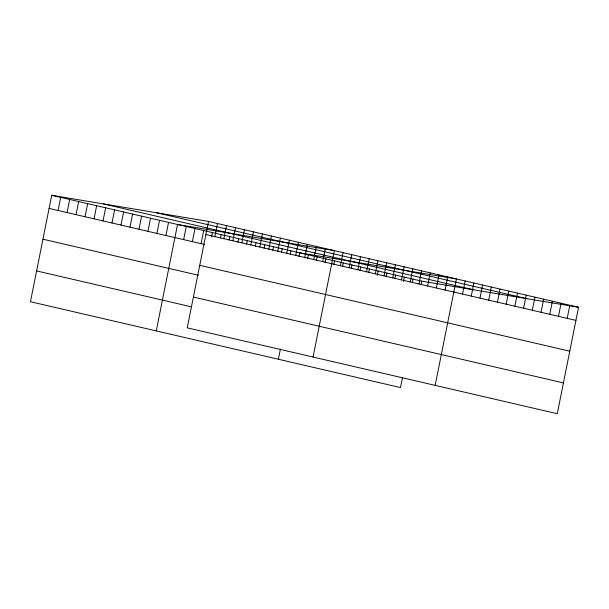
<?xml version="1.0" encoding="UTF-8"?>
<svg xmlns="http://www.w3.org/2000/svg" width="609" height="609" viewBox="0 0 609 609"><rect width="100%" height="100%" fill="white"/><g stroke="black" fill="none" stroke-linecap="round" stroke-linejoin="round"><path stroke-width="0.91" d="M208.506 221.425L187.245 327.855L557.281 413.709L578.55 307.279L208.506 221.425L51.719 195.291L30.45 301.721L400.494 387.575L402.541 377.306M58.083 210.478L60.702 197.377M67.074 212.564L69.692 199.463M76.056 214.65L78.675 201.549M85.047 216.735L87.666 203.634M94.03 218.821L96.648 205.72M103.02 220.907L105.639 207.806M112.003 222.993L114.621 209.892M120.993 225.079L123.612 211.97M129.976 227.165L132.595 214.056M138.966 229.243L141.585 216.142M147.949 231.329L150.568 218.228M156.939 233.414L159.558 220.313M165.93 235.5L168.541 222.399M156.262 330.908L177.531 224.485L334.318 250.619L313.056 357.041M183.636 239.611L186.255 226.51M192.36 241.636L194.979 228.527M201.077 243.653L203.695 230.552M211.551 236.947L212.419 232.577M214.878 236.612L217.497 223.511M220.443 238.096L221.143 234.602M223.861 238.698L226.479 225.596M229.167 240.121L229.867 236.627M232.851 240.783L235.47 227.682M237.891 242.146L238.591 238.652M241.834 242.869L244.453 229.768M246.615 244.163L247.307 240.669M250.824 244.955L253.443 231.854M255.331 246.188L256.031 242.694M259.807 247.041L262.426 233.94M264.055 248.213L264.755 244.719M268.797 249.127L271.416 236.026M272.779 250.238L273.479 246.744M277.78 251.213L280.399 238.104M281.503 252.263L282.203 248.769M286.77 253.291L289.389 240.19M290.227 254.288L290.919 250.794M295.753 255.377L298.372 242.275M278.382 359.241L280.429 348.98M298.95 256.305L299.643 252.811L456.438 278.945L435.169 385.375M304.744 257.462L307.362 244.361M307.667 258.33L308.367 254.836M313.734 259.548L316.345 246.447M316.391 260.355L317.091 256.861M322.717 261.634L325.335 248.533M325.115 262.38L325.815 258.886M333.839 264.405L334.531 260.911M340.423 265.745L343.042 252.644M342.562 266.43L343.255 262.936M349.147 267.77L351.766 254.661M351.279 268.447L351.979 264.953M357.871 269.787L360.49 256.686M360.003 270.472L360.703 266.978M366.595 271.812L369.214 258.711M368.727 272.497L369.427 269.003M375.319 273.837L377.93 260.736M377.276 275.397L378.143 271.028M384.035 275.862L386.654 262.761M386.175 276.547L386.867 273.053M392.759 277.887L395.378 264.786M394.891 278.572L395.591 275.078M401.483 279.912L404.102 266.803M403.44 281.465L404.315 277.095M410.207 281.929L412.826 268.828M412.339 282.614L413.039 279.12M418.931 283.954L421.55 270.853M421.063 284.639L421.755 281.145L578.55 307.279M427.647 285.979L430.266 272.878M436.371 288.004L438.99 274.903M445.095 290.029L447.714 276.928M462.543 294.071L465.162 280.97M471.259 296.096L473.878 282.995M479.983 298.121L482.602 285.02M488.707 300.146L491.326 287.045M497.431 302.171L500.05 289.069M506.155 304.196L508.774 291.087M514.871 306.213L517.49 293.112M523.595 308.238L526.214 295.137M532.319 310.263L534.938 297.162M541.043 312.288L543.662 299.186M549.767 314.313L552.386 301.211M558.483 316.337L561.102 303.229M567.207 318.355L569.826 305.254M156.764 212.8L526.808 298.654M103.454 203.916L473.498 289.77M51.719 195.291L421.755 281.145M205.888 234.526L575.931 320.38M49.101 208.4L204.571 244.468M199.737 265.326L569.78 351.18M42.942 239.192L198.412 275.26M193.396 297.055L563.439 382.909M36.601 270.921L191.203 306.791"/></g></svg>
